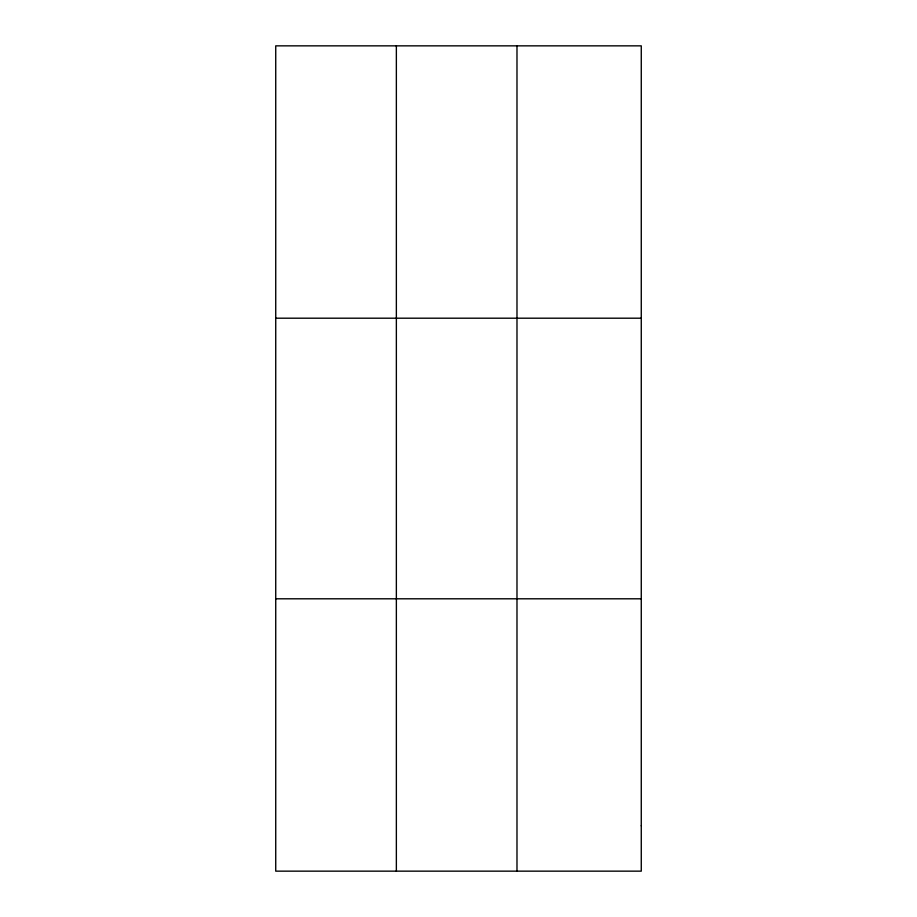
<?xml version="1.0" encoding="UTF-8"?>
<svg xmlns="http://www.w3.org/2000/svg" width="917" height="917" viewBox="0 0 917 917"><rect width="100%" height="100%" fill="white"/><g stroke="black" fill="none" stroke-linecap="round" stroke-linejoin="round"><path stroke-width="1.38" d="M396.362 45.85L396.362 871.15M516.982 45.85L516.982 871.15M275.73 318.199L641.27 318.199M275.73 598.801L641.27 598.801M641.27 825.758L641.27 871.15L275.73 871.15L275.73 45.85L641.27 45.85L641.27 825.758"/></g></svg>
